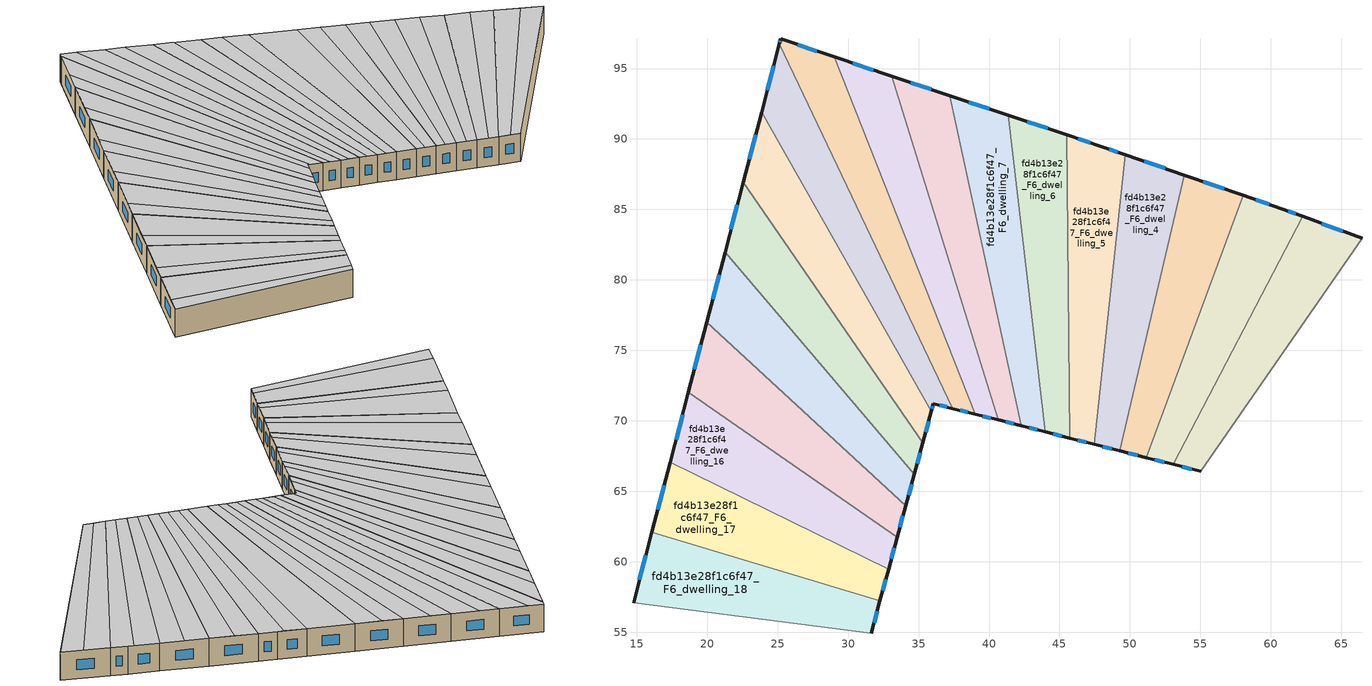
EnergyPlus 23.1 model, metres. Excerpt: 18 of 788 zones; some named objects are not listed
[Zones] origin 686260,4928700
fd4b13e28f1c6f47_F6_dwelling_1
 floor to fd4b13e28f1c6f47_F5_dwelling_1 (EU_floor_Construction): 66.47,82.96 55.04,66.4 53.07,66.91 62.26,84.5 z18
 wall outside (EU_wall_Construction): 53.07,66.91 55.04,66.4 / 66.47,82.96 62.26,84.5 z18:21
 wall to fd4b13e28f1c6f47_F6_dwelling_0 (EU_wall_Construction): 55.04,66.4 66.47,82.96 z18:21
 wall to fd4b13e28f1c6f47_F6_dwelling_2 (EU_wall_Construction): 62.26,84.5 53.07,66.91 z18:21
 window (EU_Window_Construction): 53.71,66.74 54.4,66.57 / 65.11,83.46 63.63,84 z18.97:20.03
 ceiling to fd4b13e28f1c6f47_F7_dwelling_13 (EU_floor_Construction): 54.1,66.64 64.49,83.68 62.26,84.5 53.07,66.91 z21
 ceiling to fd4b13e28f1c6f47_F7_dwelling_12 (EU_floor_Construction): 55.04,66.4 66.47,82.96 64.49,83.68 54.1,66.64 z21
fd4b13e28f1c6f47_F6_dwelling_10
 floor to fd4b13e28f1c6f47_F5_dwelling_10 (EU_floor_Construction): 29.01,95.83 39.02,70.47 37.43,70.87 25.12,96.76 25.21,97.1 z18
 wall outside (EU_wall_Construction): 37.43,70.87 39.02,70.47 / 29.01,95.83 25.21,97.1 25.12,96.76 z18:21
 wall to fd4b13e28f1c6f47_F6_dwelling_9 (EU_wall_Construction): 39.02,70.47 29.01,95.83 z18:21
 wall to fd4b13e28f1c6f47_F6_dwelling_11 (EU_wall_Construction): 25.12,96.76 37.43,70.87 z18:21
 window (EU_Window_Construction): 37.94,70.74 38.5,70.6 / 25.18,96.99 25.15,96.87 / 27.78,96.24 26.44,96.69 z18.97:20.03
 ceiling to fd4b13e28f1c6f47_F7_dwelling_21 (EU_floor_Construction): 39.02,70.47 29.01,95.82 26.56,96.64 38.06,70.71 z21
 ceiling to fd4b13e28f1c6f47_F7_dwelling_22 (EU_floor_Construction): 38.06,70.71 26.56,96.64 25.21,97.1 25.12,96.76 37.43,70.87 z21
fd4b13e28f1c6f47_F6_dwelling_11
 floor to fd4b13e28f1c6f47_F5_dwelling_11 (EU_floor_Construction): 25.12,96.76 37.43,70.87 36.05,71.22 35.9,70.67 23.85,91.9 z18
 wall outside (EU_wall_Construction): 35.9,70.67 36.05,71.22 37.43,70.87 / 25.12,96.76 23.85,91.9 z18:21
 wall to fd4b13e28f1c6f47_F6_dwelling_12 (EU_wall_Construction): 23.85,91.9 35.9,70.67 z18:21
 window (EU_Window_Construction): 36.5,71.11 36.98,70.98 / 35.95,70.85 36,71.04 / 24.71,95.19 24.26,93.48 z18.97:20.03
 ceiling adiabatic (EU_roof_Construction): 37.43,70.87 25.12,96.76 24.35,93.83 36.34,71.15 z21
 ceiling to fd4b13e28f1c6f47_F7_dwelling_23 (EU_floor_Construction): 35.9,70.67 36.05,71.22 36.34,71.15 24.35,93.83 23.85,91.9 z21
fd4b13e28f1c6f47_F6_dwelling_12
 floor to fd4b13e28f1c6f47_F5_dwelling_12 (EU_floor_Construction): 23.85,91.9 35.9,70.67 35.3,68.45 22.56,86.94 z18
 wall outside (EU_wall_Construction): 35.3,68.45 35.9,70.67 / 23.85,91.9 22.56,86.94 z18:21
 wall to fd4b13e28f1c6f47_F6_dwelling_13 (EU_wall_Construction): 22.56,86.94 35.3,68.45 z18:21
 window (EU_Window_Construction): 35.49,69.17 35.71,69.95 / 23.43,90.29 22.98,88.55 z18.97:20.03
 ceiling to fd4b13e28f1c6f47_F7_dwelling_23 (EU_floor_Construction): 35.52,69.28 35.9,70.67 23.85,91.9 23.04,88.8 z21
 ceiling to fd4b13e28f1c6f47_F7_dwelling_24 (EU_floor_Construction): 35.3,68.45 35.52,69.28 23.04,88.8 22.56,86.94 z21
fd4b13e28f1c6f47_F6_dwelling_13
 floor to fd4b13e28f1c6f47_F5_dwelling_13 (EU_floor_Construction): 22.56,86.94 35.3,68.45 34.69,66.22 21.26,81.97 z18
 wall outside (EU_wall_Construction): 34.69,66.22 35.3,68.45 / 22.56,86.94 21.26,81.97 z18:21
 wall to fd4b13e28f1c6f47_F6_dwelling_14 (EU_wall_Construction): 21.26,81.97 34.69,66.22 z18:21
 window (EU_Window_Construction): 34.89,66.94 35.1,67.73 / 22.14,85.33 21.68,83.58 z18.97:20.03
 ceiling to fd4b13e28f1c6f47_F7_dwelling_24 (EU_floor_Construction): 34.91,67.03 35.3,68.45 22.56,86.94 21.73,83.77 z21
 ceiling to fd4b13e28f1c6f47_F7_dwelling_25 (EU_floor_Construction): 34.69,66.22 34.91,67.03 21.73,83.77 21.26,81.97 z21
fd4b13e28f1c6f47_F6_dwelling_14
 floor to fd4b13e28f1c6f47_F5_dwelling_14 (EU_floor_Construction): 21.26,81.97 34.69,66.22 34.09,63.98 19.96,77 z18
 wall outside (EU_wall_Construction): 34.09,63.98 34.69,66.22 / 21.26,81.97 19.96,77 z18:21
 wall to fd4b13e28f1c6f47_F6_dwelling_15 (EU_wall_Construction): 19.96,77 34.09,63.98 z18:21
 window (EU_Window_Construction): 34.29,64.7 34.5,65.49 / 20.84,80.36 20.38,78.62 z18.97:20.03
 ceiling to fd4b13e28f1c6f47_F7_dwelling_25 (EU_floor_Construction): 34.3,64.76 34.69,66.22 21.26,81.97 20.41,78.73 z21
 ceiling to fd4b13e28f1c6f47_F7_dwelling_26 (EU_floor_Construction): 34.09,63.98 34.3,64.76 20.41,78.73 19.96,77 z21
fd4b13e28f1c6f47_F6_dwelling_15
 floor to fd4b13e28f1c6f47_F5_dwelling_15 (EU_floor_Construction): 34.09,63.98 33.48,61.73 18.67,72.03 19.96,77 z18
 wall outside (EU_wall_Construction): 33.48,61.73 34.09,63.98 / 19.96,77 18.67,72.03 z18:21
 wall to fd4b13e28f1c6f47_F6_dwelling_16 (EU_wall_Construction): 18.67,72.03 33.48,61.73 z18:21
 window (EU_Window_Construction): 33.68,62.46 33.89,63.25 / 19.54,75.39 19.09,73.64 z18.97:20.03
 ceiling to fd4b13e28f1c6f47_F7_dwelling_26 (EU_floor_Construction): 33.68,62.48 34.09,63.98 19.96,77 19.1,73.69 z21
 ceiling to fd4b13e28f1c6f47_F7_dwelling_27 (EU_floor_Construction): 33.48,61.73 33.68,62.48 19.1,73.69 18.67,72.03 z21
fd4b13e28f1c6f47_F6_dwelling_16
 floor to fd4b13e28f1c6f47_F5_dwelling_16 (EU_floor_Construction): 33.48,61.73 32.87,59.47 17.37,67.05 18.67,72.03 z18
 wall outside (EU_wall_Construction): 32.87,59.47 33.48,61.73 / 18.67,72.03 17.37,67.05 z18:21
 wall to fd4b13e28f1c6f47_F6_dwelling_17 (EU_wall_Construction): 17.37,67.05 32.87,59.47 z18:21
 window (EU_Window_Construction): 33.07,60.21 33.28,61 / 18.24,70.42 17.79,68.67 z18.97:20.03
 ceiling to fd4b13e28f1c6f47_F7_dwelling_27 (EU_floor_Construction): 33.06,60.2 33.48,61.73 18.67,72.03 17.78,68.64 z21
 ceiling to fd4b13e28f1c6f47_F7_dwelling_28 (EU_floor_Construction): 32.87,59.47 33.06,60.2 17.78,68.64 17.37,67.05 z21
fd4b13e28f1c6f47_F6_dwelling_17
 floor to fd4b13e28f1c6f47_F5_dwelling_17 (EU_floor_Construction): 32.87,59.47 32.26,57.21 16.06,62.08 17.37,67.05 z18
 wall outside (EU_wall_Construction): 32.26,57.21 32.87,59.47 / 17.37,67.05 16.06,62.08 z18:21
 wall to fd4b13e28f1c6f47_F6_dwelling_18 (EU_wall_Construction): 16.06,62.08 32.26,57.21 z18:21
 window (EU_Window_Construction): 32.46,57.94 32.67,58.74 / 16.94,65.44 16.49,63.69 z18.97:20.03
 ceiling to fd4b13e28f1c6f47_F7_dwelling_29 (EU_floor_Construction): 32.26,57.21 32.44,57.9 16.46,63.59 16.06,62.08 z21
 ceiling adiabatic (EU_roof_Construction): 32.26,57.21 32.87,59.47 17.37,67.05 16.46,63.59 32.44,57.9 z21
fd4b13e28f1c6f47_F6_dwelling_18
 floor to fd4b13e28f1c6f47_F5_dwelling_18 (EU_floor_Construction): 32.26,57.21 31.64,54.94 14.77,57.09 16.06,62.08 z18
 wall outside (EU_wall_Construction): 31.64,54.94 32.26,57.21 / 16.06,62.08 14.77,57.09 z18:21
 wall to fd4b13e28f1c6f47_F6_dwelling_19 (EU_wall_Construction): 14.77,57.09 31.64,54.94 z18:21
 window (EU_Window_Construction): 31.84,55.67 32.06,56.47 / 15.64,60.46 15.19,58.71 z18.97:20.03
 ceiling to fd4b13e28f1c6f47_F7_dwelling_29 (EU_floor_Construction): 31.82,55.6 32.26,57.21 16.06,62.08 15.14,58.54 z21
 ceiling to fd4b13e28f1c6f47_F7_dwelling_30 (EU_floor_Construction): 31.64,54.94 31.82,55.6 15.14,58.54 14.77,57.09 z21
fd4b13e28f1c6f47_F6_dwelling_2
 floor to fd4b13e28f1c6f47_F5_dwelling_2 (EU_floor_Construction): 62.26,84.5 53.07,66.91 51.16,67.39 58.05,85.99 60.75,85.06 z18
 wall outside (EU_wall_Construction): 51.16,67.39 53.07,66.91 / 62.26,84.5 60.75,85.06 58.05,85.99 z18:21
 wall to fd4b13e28f1c6f47_F6_dwelling_3 (EU_wall_Construction): 58.05,85.99 51.16,67.39 z18:21
 window (EU_Window_Construction): 51.78,67.23 52.45,67.06 / 59.87,85.36 58.93,85.69 / 61.77,84.68 61.24,84.88 z18.97:20.03
 ceiling to fd4b13e28f1c6f47_F7_dwelling_14 (EU_floor_Construction): 52.13,67.14 60.23,85.24 58.05,85.99 51.16,67.39 z21
 ceiling to fd4b13e28f1c6f47_F7_dwelling_13 (EU_floor_Construction): 53.07,66.91 62.26,84.5 60.75,85.06 60.23,85.24 52.13,67.14 z21
fd4b13e28f1c6f47_F6_dwelling_3
 floor to fd4b13e28f1c6f47_F5_dwelling_3 (EU_floor_Construction): 58.05,85.99 51.16,67.39 49.3,67.86 53.85,87.44 z18
 wall outside (EU_wall_Construction): 49.3,67.86 51.16,67.39 / 58.05,85.99 53.85,87.44 z18:21
 wall to fd4b13e28f1c6f47_F6_dwelling_4 (EU_wall_Construction): 53.85,87.44 49.3,67.86 z18:21
 window (EU_Window_Construction): 49.9,67.71 50.55,67.54 / 56.69,86.46 55.21,86.97 z18.97:20.03
 ceiling to fd4b13e28f1c6f47_F7_dwelling_14 (EU_floor_Construction): 51.16,67.39 58.05,85.99 55.96,86.71 50.22,67.63 z21
 ceiling to fd4b13e28f1c6f47_F7_dwelling_15 (EU_floor_Construction): 50.22,67.63 55.96,86.71 53.85,87.44 49.3,67.86 z21
fd4b13e28f1c6f47_F6_dwelling_4
 floor to fd4b13e28f1c6f47_F5_dwelling_4 (EU_floor_Construction): 53.85,87.44 49.3,67.86 47.48,68.32 49.67,88.88 z18
 wall outside (EU_wall_Construction): 47.48,68.32 49.3,67.86 / 53.85,87.44 49.67,88.88 z18:21
 wall to fd4b13e28f1c6f47_F6_dwelling_5 (EU_wall_Construction): 49.67,88.88 47.48,68.32 z18:21
 window (EU_Window_Construction): 48.07,68.17 48.71,68.01 / 52.49,87.91 51.03,88.42 z18.97:20.03
 ceiling to fd4b13e28f1c6f47_F7_dwelling_15 (EU_floor_Construction): 49.3,67.86 53.85,87.44 51.71,88.18 48.36,68.1 z21
 ceiling to fd4b13e28f1c6f47_F7_dwelling_16 (EU_floor_Construction): 48.36,68.1 51.71,88.18 49.67,88.88 47.48,68.32 z21
fd4b13e28f1c6f47_F6_dwelling_5
 floor to fd4b13e28f1c6f47_F5_dwelling_5 (EU_floor_Construction): 49.67,88.88 47.48,68.32 45.71,68.77 45.51,90.3 48.01,89.46 z18
 wall outside (EU_wall_Construction): 45.71,68.77 47.48,68.32 / 49.67,88.88 48.01,89.46 45.51,90.3 z18:21
 wall to fd4b13e28f1c6f47_F6_dwelling_6 (EU_wall_Construction): 45.51,90.3 45.71,68.77 z18:21
 window (EU_Window_Construction): 46.29,68.62 46.91,68.47 / 47.2,89.73 46.32,90.03 / 49.13,89.07 48.55,89.27 z18.97:20.03
 ceiling to fd4b13e28f1c6f47_F7_dwelling_16 (EU_floor_Construction): 47.48,68.32 49.67,88.88 48.01,89.46 47.47,89.64 46.55,68.56 z21
 ceiling to fd4b13e28f1c6f47_F7_dwelling_17 (EU_floor_Construction): 46.55,68.56 47.47,89.64 45.51,90.3 45.71,68.77 z21
fd4b13e28f1c6f47_F6_dwelling_6
 floor to fd4b13e28f1c6f47_F5_dwelling_6 (EU_floor_Construction): 45.51,90.3 45.71,68.77 43.98,69.21 41.36,91.69 z18
 wall outside (EU_wall_Construction): 43.98,69.21 45.71,68.77 / 45.51,90.3 41.36,91.69 z18:21
 wall to fd4b13e28f1c6f47_F6_dwelling_7 (EU_wall_Construction): 41.36,91.69 43.98,69.21 z18:21
 window (EU_Window_Construction): 44.55,69.07 45.15,68.91 / 44.16,90.75 42.7,91.24 z18.97:20.03
 ceiling adiabatic (EU_roof_Construction): 45.71,68.77 45.51,90.3 41.36,91.69 43.98,69.21 z21
fd4b13e28f1c6f47_F6_dwelling_7
 floor to fd4b13e28f1c6f47_F5_dwelling_7 (EU_floor_Construction): 41.36,91.69 43.98,69.21 42.29,69.64 37.23,93.07 z18
 wall outside (EU_wall_Construction): 42.29,69.64 43.98,69.21 / 41.36,91.69 37.23,93.07 z18:21
 wall to fd4b13e28f1c6f47_F6_dwelling_8 (EU_wall_Construction): 37.23,93.07 42.29,69.64 z18:21
 window (EU_Window_Construction): 42.84,69.5 43.44,69.35 / 40.02,92.14 38.57,92.62 z18.97:20.03
 ceiling to fd4b13e28f1c6f47_F7_dwelling_18 (EU_floor_Construction): 43.98,69.21 41.36,91.69 39.06,92.46 43.04,69.45 z21
 ceiling to fd4b13e28f1c6f47_F7_dwelling_19 (EU_floor_Construction): 43.04,69.45 39.06,92.45 37.23,93.07 42.29,69.64 z21
fd4b13e28f1c6f47_F6_dwelling_8
 floor to fd4b13e28f1c6f47_F5_dwelling_8 (EU_floor_Construction): 37.23,93.07 42.29,69.64 40.64,70.06 33.11,94.45 z18
 wall outside (EU_wall_Construction): 40.64,70.06 42.29,69.64 / 37.23,93.07 33.11,94.45 z18:21
 wall to fd4b13e28f1c6f47_F6_dwelling_9 (EU_wall_Construction): 33.11,94.45 40.64,70.06 z18:21
 window (EU_Window_Construction): 41.17,69.92 41.76,69.77 / 35.89,93.52 34.44,94 z18.97:20.03
 ceiling to fd4b13e28f1c6f47_F7_dwelling_20 (EU_floor_Construction): 41.35,69.88 34.88,93.86 33.11,94.45 40.64,70.06 z21
 ceiling adiabatic (EU_roof_Construction): 42.29,69.64 37.23,93.07 33.11,94.45 34.88,93.86 41.35,69.88 z21
fd4b13e28f1c6f47_F6_dwelling_9
 floor to fd4b13e28f1c6f47_F5_dwelling_9 (EU_floor_Construction): 33.11,94.45 40.64,70.06 39.02,70.47 29.01,95.83 z18
 wall outside (EU_wall_Construction): 39.02,70.47 40.64,70.06 / 33.11,94.45 29.01,95.83 z18:21
 window (EU_Window_Construction): 39.54,70.33 40.11,70.19 / 31.78,94.9 30.34,95.38 z18.97:20.03
 ceiling to fd4b13e28f1c6f47_F7_dwelling_20 (EU_floor_Construction): 40.64,70.06 33.11,94.45 30.72,95.25 39.69,70.3 z21
 ceiling to fd4b13e28f1c6f47_F7_dwelling_21 (EU_floor_Construction): 39.69,70.3 30.72,95.25 29.01,95.82 39.02,70.47 z21
[Building]
EU S2 Campaign: North Axis=0; Terrain=City; Solar Distribution=FullExterior
[Site:Location]
Bologna: Latitude=44.5; Longitude=11.25; Time Zone=1; Elevation=37
[SizingPeriod:WeatherFileDays]
AnnualSizingPeriod: Begin Month=1; Begin Day of Month=1; End Month=12; End Day of Month=31; Day of Week for Start Day=Monday; Use Weather File Daylight Saving Period=No; Use Weather File Rain and Snow Indicators=No
[MATERIAL]
EU_InternalMass_Material: Roughness=MediumRough; Thickness=0.1; Conductivity=1; Density=1800; Specific Heat=900; Thermal Absorptance=0.9; Solar Absorptance=0.7; Visible Absorptance=0.7
[MATERIAL:NOMASS] Roughness=MediumRough; Thermal Absorptance=0.9; Solar Absorptance=0.7; Visible Absorptance=0.7
Name | Thermal Resistance
EU_wall_NoMass | 0.779417
EU_roof_NoMass | 0.435466
EU_floor_NoMass | 0.588222
[WINDOWMATERIAL:SIMPLEGLAZINGSYSTEM]
EU_Window_SimpleGlazing: UFactor=5.16242; Solar Heat Gain Coefficient=0.85; Visible Transmittance=0.85
[CONSTRUCTION]
EU_wall_Construction: EU_wall_NoMass
EU_roof_Construction: EU_roof_NoMass
EU_floor_Construction: EU_floor_NoMass
EU_Window_Construction: EU_Window_SimpleGlazing
EU_InternalMass_Construction: EU_InternalMass_Material
[ZONE] Type=1; Multiplier=1; Ceiling Height=autocalculate; Floor Area=autocalculate; Part of Total Floor Area=Yes
Name | Volume
fd4b13e28f1c6f47_F6_dwelling_1 | 190.083
fd4b13e28f1c6f47_F6_dwelling_10 | 190.089
fd4b13e28f1c6f47_F6_dwelling_11 | 190.108
fd4b13e28f1c6f47_F6_dwelling_12 | 190.07
fd4b13e28f1c6f47_F6_dwelling_13 | 190.031
fd4b13e28f1c6f47_F6_dwelling_14 | 190.113
fd4b13e28f1c6f47_F6_dwelling_15 | 190.048
fd4b13e28f1c6f47_F6_dwelling_16 | 190.142
fd4b13e28f1c6f47_F6_dwelling_17 | 190.072
fd4b13e28f1c6f47_F6_dwelling_18 | 190.05
fd4b13e28f1c6f47_F6_dwelling_2 | 190.069
fd4b13e28f1c6f47_F6_dwelling_3 | 190.104
fd4b13e28f1c6f47_F6_dwelling_4 | 190.057
fd4b13e28f1c6f47_F6_dwelling_5 | 190.127
fd4b13e28f1c6f47_F6_dwelling_6 | 190.055
fd4b13e28f1c6f47_F6_dwelling_7 | 190.094
fd4b13e28f1c6f47_F6_dwelling_8 | 190.052
fd4b13e28f1c6f47_F6_dwelling_9 | 190.09
[INTERNALMASS] Construction=EU_InternalMass_Construction
Name | Zone or ZoneList | Surface Area
fd4b13e28f1c6f47_F6_dwelling_1_EU_InternalMass | fd4b13e28f1c6f47_F6_dwelling_1 | 63.3608
fd4b13e28f1c6f47_F6_dwelling_2_EU_InternalMass | fd4b13e28f1c6f47_F6_dwelling_2 | 63.3564
fd4b13e28f1c6f47_F6_dwelling_3_EU_InternalMass | fd4b13e28f1c6f47_F6_dwelling_3 | 63.3679
fd4b13e28f1c6f47_F6_dwelling_4_EU_InternalMass | fd4b13e28f1c6f47_F6_dwelling_4 | 63.352
fd4b13e28f1c6f47_F6_dwelling_5_EU_InternalMass | fd4b13e28f1c6f47_F6_dwelling_5 | 63.376
fd4b13e28f1c6f47_F6_dwelling_6_EU_InternalMass | fd4b13e28f1c6f47_F6_dwelling_6 | 63.3517
fd4b13e28f1c6f47_F6_dwelling_7_EU_InternalMass | fd4b13e28f1c6f47_F6_dwelling_7 | 63.3649
fd4b13e28f1c6f47_F6_dwelling_8_EU_InternalMass | fd4b13e28f1c6f47_F6_dwelling_8 | 63.3505
fd4b13e28f1c6f47_F6_dwelling_9_EU_InternalMass | fd4b13e28f1c6f47_F6_dwelling_9 | 63.3631
fd4b13e28f1c6f47_F6_dwelling_10_EU_InternalMass | fd4b13e28f1c6f47_F6_dwelling_10 | 63.3629
fd4b13e28f1c6f47_F6_dwelling_11_EU_InternalMass | fd4b13e28f1c6f47_F6_dwelling_11 | 63.3694
fd4b13e28f1c6f47_F6_dwelling_12_EU_InternalMass | fd4b13e28f1c6f47_F6_dwelling_12 | 63.3569
fd4b13e28f1c6f47_F6_dwelling_13_EU_InternalMass | fd4b13e28f1c6f47_F6_dwelling_13 | 63.3437
fd4b13e28f1c6f47_F6_dwelling_14_EU_InternalMass | fd4b13e28f1c6f47_F6_dwelling_14 | 63.3707
fd4b13e28f1c6f47_F6_dwelling_15_EU_InternalMass | fd4b13e28f1c6f47_F6_dwelling_15 | 63.3493
fd4b13e28f1c6f47_F6_dwelling_16_EU_InternalMass | fd4b13e28f1c6f47_F6_dwelling_16 | 63.3804
fd4b13e28f1c6f47_F6_dwelling_17_EU_InternalMass | fd4b13e28f1c6f47_F6_dwelling_17 | 63.3578
fd4b13e28f1c6f47_F6_dwelling_18_EU_InternalMass | fd4b13e28f1c6f47_F6_dwelling_18 | 63.3498
[OTHEREQUIPMENT] Fuel Type=Electricity; Design Level Calculation Method=Watts/Area; Power per Zone Floor Area=1; Fraction Latent=0; Fraction Radiant=0; Fraction Lost=0; Carbon Dioxide Generation Rate=0; EndUse Subcategory=EU_Step8_InternalGains
Name | Zone or ZoneList or Space or SpaceList | Schedule
EU_Step8_InternalGain_fd4b13e28f1c6f47_F6_dwelling_1_f000 | fd4b13e28f1c6f47_F6_dwelling_1 | EU_Step8_GainSchedule_fd4b13e28f1c6f47_F6_dwelling_1_f000
EU_Step8_InternalGain_fd4b13e28f1c6f47_F6_dwelling_2_f000 | fd4b13e28f1c6f47_F6_dwelling_2 | EU_Step8_GainSchedule_fd4b13e28f1c6f47_F6_dwelling_2_f000
EU_Step8_InternalGain_fd4b13e28f1c6f47_F6_dwelling_3_f000 | fd4b13e28f1c6f47_F6_dwelling_3 | EU_Step8_GainSchedule_fd4b13e28f1c6f47_F6_dwelling_3_f000
EU_Step8_InternalGain_fd4b13e28f1c6f47_F6_dwelling_4_f000 | fd4b13e28f1c6f47_F6_dwelling_4 | EU_Step8_GainSchedule_fd4b13e28f1c6f47_F6_dwelling_4_f000
EU_Step8_InternalGain_fd4b13e28f1c6f47_F6_dwelling_5_f000 | fd4b13e28f1c6f47_F6_dwelling_5 | EU_Step8_GainSchedule_fd4b13e28f1c6f47_F6_dwelling_5_f000
EU_Step8_InternalGain_fd4b13e28f1c6f47_F6_dwelling_6_f000 | fd4b13e28f1c6f47_F6_dwelling_6 | EU_Step8_GainSchedule_fd4b13e28f1c6f47_F6_dwelling_6_f000
EU_Step8_InternalGain_fd4b13e28f1c6f47_F6_dwelling_7_f000 | fd4b13e28f1c6f47_F6_dwelling_7 | EU_Step8_GainSchedule_fd4b13e28f1c6f47_F6_dwelling_7_f000
EU_Step8_InternalGain_fd4b13e28f1c6f47_F6_dwelling_8_f000 | fd4b13e28f1c6f47_F6_dwelling_8 | EU_Step8_GainSchedule_fd4b13e28f1c6f47_F6_dwelling_8_f000
EU_Step8_InternalGain_fd4b13e28f1c6f47_F6_dwelling_9_f000 | fd4b13e28f1c6f47_F6_dwelling_9 | EU_Step8_GainSchedule_fd4b13e28f1c6f47_F6_dwelling_9_f000
EU_Step8_InternalGain_fd4b13e28f1c6f47_F6_dwelling_10_f000 | fd4b13e28f1c6f47_F6_dwelling_10 | EU_Step8_GainSchedule_fd4b13e28f1c6f47_F6_dwelling_10_f000
EU_Step8_InternalGain_fd4b13e28f1c6f47_F6_dwelling_11_f000 | fd4b13e28f1c6f47_F6_dwelling_11 | EU_Step8_GainSchedule_fd4b13e28f1c6f47_F6_dwelling_11_f000
EU_Step8_InternalGain_fd4b13e28f1c6f47_F6_dwelling_12_f000 | fd4b13e28f1c6f47_F6_dwelling_12 | EU_Step8_GainSchedule_fd4b13e28f1c6f47_F6_dwelling_12_f000
EU_Step8_InternalGain_fd4b13e28f1c6f47_F6_dwelling_13_f000 | fd4b13e28f1c6f47_F6_dwelling_13 | EU_Step8_GainSchedule_fd4b13e28f1c6f47_F6_dwelling_13_f000
EU_Step8_InternalGain_fd4b13e28f1c6f47_F6_dwelling_14_f000 | fd4b13e28f1c6f47_F6_dwelling_14 | EU_Step8_GainSchedule_fd4b13e28f1c6f47_F6_dwelling_14_f000
EU_Step8_InternalGain_fd4b13e28f1c6f47_F6_dwelling_15_f000 | fd4b13e28f1c6f47_F6_dwelling_15 | EU_Step8_GainSchedule_fd4b13e28f1c6f47_F6_dwelling_15_f000
EU_Step8_InternalGain_fd4b13e28f1c6f47_F6_dwelling_16_f000 | fd4b13e28f1c6f47_F6_dwelling_16 | EU_Step8_GainSchedule_fd4b13e28f1c6f47_F6_dwelling_16_f000
EU_Step8_InternalGain_fd4b13e28f1c6f47_F6_dwelling_17_f000 | fd4b13e28f1c6f47_F6_dwelling_17 | EU_Step8_GainSchedule_fd4b13e28f1c6f47_F6_dwelling_17_f000
EU_Step8_InternalGain_fd4b13e28f1c6f47_F6_dwelling_18_f000 | fd4b13e28f1c6f47_F6_dwelling_18 | EU_Step8_GainSchedule_fd4b13e28f1c6f47_F6_dwelling_18_f000
[ZONEVENTILATION:DESIGNFLOWRATE] Schedule=EU_AlwaysOn; Design Flow Rate Calculation Method=AirChanges/Hour; Air Changes per Hour=0.712058; Ventilation Type=Natural; Fan Pressure Rise=0; Fan Total Efficiency=1; Constant Term Coefficient=1; Temperature Term Coefficient=0; Velocity Term Coefficient=0; Velocity Squared Term Coefficient=0; Minimum Indoor Temperature=-100; Maximum Indoor Temperature=100; Delta Temperature=-100; Minimum Outdoor Temperature=-100; Maximum Outdoor Temperature=100; Maximum Wind Speed=40
Name | Zone or ZoneList or Space or SpaceList
EU_ConstantAir_fd4b13e28f1c6f47_F6_dwelling_1 | fd4b13e28f1c6f47_F6_dwelling_1
EU_ConstantAir_fd4b13e28f1c6f47_F6_dwelling_2 | fd4b13e28f1c6f47_F6_dwelling_2
EU_ConstantAir_fd4b13e28f1c6f47_F6_dwelling_3 | fd4b13e28f1c6f47_F6_dwelling_3
EU_ConstantAir_fd4b13e28f1c6f47_F6_dwelling_4 | fd4b13e28f1c6f47_F6_dwelling_4
EU_ConstantAir_fd4b13e28f1c6f47_F6_dwelling_5 | fd4b13e28f1c6f47_F6_dwelling_5
EU_ConstantAir_fd4b13e28f1c6f47_F6_dwelling_6 | fd4b13e28f1c6f47_F6_dwelling_6
EU_ConstantAir_fd4b13e28f1c6f47_F6_dwelling_7 | fd4b13e28f1c6f47_F6_dwelling_7
EU_ConstantAir_fd4b13e28f1c6f47_F6_dwelling_8 | fd4b13e28f1c6f47_F6_dwelling_8
EU_ConstantAir_fd4b13e28f1c6f47_F6_dwelling_9 | fd4b13e28f1c6f47_F6_dwelling_9
EU_ConstantAir_fd4b13e28f1c6f47_F6_dwelling_10 | fd4b13e28f1c6f47_F6_dwelling_10
EU_ConstantAir_fd4b13e28f1c6f47_F6_dwelling_11 | fd4b13e28f1c6f47_F6_dwelling_11
EU_ConstantAir_fd4b13e28f1c6f47_F6_dwelling_12 | fd4b13e28f1c6f47_F6_dwelling_12
EU_ConstantAir_fd4b13e28f1c6f47_F6_dwelling_13 | fd4b13e28f1c6f47_F6_dwelling_13
EU_ConstantAir_fd4b13e28f1c6f47_F6_dwelling_14 | fd4b13e28f1c6f47_F6_dwelling_14
EU_ConstantAir_fd4b13e28f1c6f47_F6_dwelling_15 | fd4b13e28f1c6f47_F6_dwelling_15
EU_ConstantAir_fd4b13e28f1c6f47_F6_dwelling_16 | fd4b13e28f1c6f47_F6_dwelling_16
EU_ConstantAir_fd4b13e28f1c6f47_F6_dwelling_17 | fd4b13e28f1c6f47_F6_dwelling_17
EU_ConstantAir_fd4b13e28f1c6f47_F6_dwelling_18 | fd4b13e28f1c6f47_F6_dwelling_18
[HVACTEMPLATE:ZONE:IDEALLOADSAIRSYSTEM] System Availability Schedule=EU_AlwaysOn; Maximum Heating Supply Air Temperature=50; Minimum Cooling Supply Air Temperature=13; Maximum Heating Supply Air Humidity Ratio=0.0156; Minimum Cooling Supply Air Humidity Ratio=0.0077; Heating Limit=NoLimit; Cooling Limit=NoLimit; Heating Availability Schedule=EU_AlwaysOn; Cooling Availability Schedule=EU_CoolingOff; Dehumidification Control Type=ConstantSensibleHeatRatio; Cooling Sensible Heat Ratio=0.7; Dehumidification Setpoint=60; Humidification Control Type=None; Humidification Setpoint=30; Outdoor Air Method=None; Outdoor Air Flow Rate per Person=0.00944; Outdoor Air Flow Rate per Zone Floor Area=0; Outdoor Air Flow Rate per Zone=0; Demand Controlled Ventilation Type=None; Outdoor Air Economizer Type=NoEconomizer; Heat Recovery Type=None; Sensible Heat Recovery Effectiveness=0.7; Latent Heat Recovery Effectiveness=0.65
Name | Template Thermostat
fd4b13e28f1c6f47_F6_dwelling_1 | EU_HeatOnly_fd4b13e28f1c6f47_F6_dwelling_1
fd4b13e28f1c6f47_F6_dwelling_2 | EU_HeatOnly_fd4b13e28f1c6f47_F6_dwelling_2
fd4b13e28f1c6f47_F6_dwelling_3 | EU_HeatOnly_fd4b13e28f1c6f47_F6_dwelling_3
fd4b13e28f1c6f47_F6_dwelling_4 | EU_HeatOnly_fd4b13e28f1c6f47_F6_dwelling_4
fd4b13e28f1c6f47_F6_dwelling_5 | EU_HeatOnly_fd4b13e28f1c6f47_F6_dwelling_5
fd4b13e28f1c6f47_F6_dwelling_6 | EU_HeatOnly_fd4b13e28f1c6f47_F6_dwelling_6
fd4b13e28f1c6f47_F6_dwelling_7 | EU_HeatOnly_fd4b13e28f1c6f47_F6_dwelling_7
fd4b13e28f1c6f47_F6_dwelling_8 | EU_HeatOnly_fd4b13e28f1c6f47_F6_dwelling_8
fd4b13e28f1c6f47_F6_dwelling_9 | EU_HeatOnly_fd4b13e28f1c6f47_F6_dwelling_9
fd4b13e28f1c6f47_F6_dwelling_10 | EU_HeatOnly_fd4b13e28f1c6f47_F6_dwelling_10
fd4b13e28f1c6f47_F6_dwelling_11 | EU_HeatOnly_fd4b13e28f1c6f47_F6_dwelling_11
fd4b13e28f1c6f47_F6_dwelling_12 | EU_HeatOnly_fd4b13e28f1c6f47_F6_dwelling_12
fd4b13e28f1c6f47_F6_dwelling_13 | EU_HeatOnly_fd4b13e28f1c6f47_F6_dwelling_13
fd4b13e28f1c6f47_F6_dwelling_14 | EU_HeatOnly_fd4b13e28f1c6f47_F6_dwelling_14
fd4b13e28f1c6f47_F6_dwelling_15 | EU_HeatOnly_fd4b13e28f1c6f47_F6_dwelling_15
fd4b13e28f1c6f47_F6_dwelling_16 | EU_HeatOnly_fd4b13e28f1c6f47_F6_dwelling_16
fd4b13e28f1c6f47_F6_dwelling_17 | EU_HeatOnly_fd4b13e28f1c6f47_F6_dwelling_17
fd4b13e28f1c6f47_F6_dwelling_18 | EU_HeatOnly_fd4b13e28f1c6f47_F6_dwelling_18
[SIZING:ZONE] Zone Cooling Design Supply Air Temperature Input Method=SupplyAirTemperature; Zone Cooling Design Supply Air Temperature=13; Zone Heating Design Supply Air Temperature Input Method=SupplyAirTemperature; Zone Heating Design Supply Air Temperature=50; Zone Cooling Design Supply Air Humidity Ratio=0.008; Zone Heating Design Supply Air Humidity Ratio=0.008; Cooling Design Air Flow Method=DesignDay; Cooling Design Air Flow Rate=0; Cooling Minimum Air Flow per Zone Floor Area=0.000762; Cooling Minimum Air Flow=0; Cooling Minimum Air Flow Fraction=0.2; Heating Design Air Flow Method=DesignDay; Heating Design Air Flow Rate=0; Heating Maximum Air Flow per Zone Floor Area=0.002032; Heating Maximum Air Flow=0.141576; Heating Maximum Air Flow Fraction=0.3; Account for Dedicated Outdoor Air System=No; Dedicated Outdoor Air System Control Strategy=NeutralSupplyAir; Dedicated Outdoor Air Low Setpoint Temperature for Design=autosize; Dedicated Outdoor Air High Setpoint Temperature for Design=autosize; Zone Load Sizing Method=Sensible Load Only No Latent Load; Zone Latent Cooling Design Supply Air Humidity Ratio Input Method=HumidityRatioDifference; Zone Cooling Design Supply Air Humidity Ratio Difference=0.005; Zone Latent Heating Design Supply Air Humidity Ratio Input Method=HumidityRatioDifference; Zone Humidification Design Supply Air Humidity Ratio Difference=0.005
fd4b13e28f1c6f47_F6_dwelling_1; fd4b13e28f1c6f47_F6_dwelling_2; fd4b13e28f1c6f47_F6_dwelling_3; fd4b13e28f1c6f47_F6_dwelling_4; fd4b13e28f1c6f47_F6_dwelling_5; fd4b13e28f1c6f47_F6_dwelling_6; fd4b13e28f1c6f47_F6_dwelling_7; fd4b13e28f1c6f47_F6_dwelling_8; fd4b13e28f1c6f47_F6_dwelling_9; fd4b13e28f1c6f47_F6_dwelling_10; fd4b13e28f1c6f47_F6_dwelling_11; fd4b13e28f1c6f47_F6_dwelling_12; fd4b13e28f1c6f47_F6_dwelling_13; fd4b13e28f1c6f47_F6_dwelling_14; fd4b13e28f1c6f47_F6_dwelling_15; fd4b13e28f1c6f47_F6_dwelling_16; fd4b13e28f1c6f47_F6_dwelling_17; fd4b13e28f1c6f47_F6_dwelling_18
[SCHEDULE:CONSTANT]
Name | Hourly Value
EU_AlwaysOn | 1
EU_CoolingOff | 0
[SCHEDULE:FILE] Column Number=1; Rows to Skip at Top=0; Number of Hours of Data=8760; Column Separator=Comma; Interpolate to Timestep=No; Minutes per Item=60; Adjust Schedule for Daylight Savings=Yes
Name | File
EU_Step8_GainSchedule_fd4b13e28f1c6f47_F6_dwelling_1_f000 | ../../schedules/fd4b13e28f1c6f47/fd4b13e28f1c6f47_F6_dwelling_1_f000_gain.csv
EU_Step8_GainSchedule_fd4b13e28f1c6f47_F6_dwelling_2_f000 | ../../schedules/fd4b13e28f1c6f47/fd4b13e28f1c6f47_F6_dwelling_2_f000_gain.csv
EU_Step8_GainSchedule_fd4b13e28f1c6f47_F6_dwelling_3_f000 | ../../schedules/fd4b13e28f1c6f47/fd4b13e28f1c6f47_F6_dwelling_3_f000_gain.csv
EU_Step8_GainSchedule_fd4b13e28f1c6f47_F6_dwelling_4_f000 | ../../schedules/fd4b13e28f1c6f47/fd4b13e28f1c6f47_F6_dwelling_4_f000_gain.csv
EU_Step8_GainSchedule_fd4b13e28f1c6f47_F6_dwelling_5_f000 | ../../schedules/fd4b13e28f1c6f47/fd4b13e28f1c6f47_F6_dwelling_5_f000_gain.csv
EU_Step8_GainSchedule_fd4b13e28f1c6f47_F6_dwelling_6_f000 | ../../schedules/fd4b13e28f1c6f47/fd4b13e28f1c6f47_F6_dwelling_6_f000_gain.csv
EU_Step8_GainSchedule_fd4b13e28f1c6f47_F6_dwelling_7_f000 | ../../schedules/fd4b13e28f1c6f47/fd4b13e28f1c6f47_F6_dwelling_7_f000_gain.csv
EU_Step8_GainSchedule_fd4b13e28f1c6f47_F6_dwelling_8_f000 | ../../schedules/fd4b13e28f1c6f47/fd4b13e28f1c6f47_F6_dwelling_8_f000_gain.csv
EU_Step8_GainSchedule_fd4b13e28f1c6f47_F6_dwelling_9_f000 | ../../schedules/fd4b13e28f1c6f47/fd4b13e28f1c6f47_F6_dwelling_9_f000_gain.csv
EU_Step8_GainSchedule_fd4b13e28f1c6f47_F6_dwelling_10_f000 | ../../schedules/fd4b13e28f1c6f47/fd4b13e28f1c6f47_F6_dwelling_10_f000_gain.csv
EU_Step8_GainSchedule_fd4b13e28f1c6f47_F6_dwelling_11_f000 | ../../schedules/fd4b13e28f1c6f47/fd4b13e28f1c6f47_F6_dwelling_11_f000_gain.csv
EU_Step8_GainSchedule_fd4b13e28f1c6f47_F6_dwelling_12_f000 | ../../schedules/fd4b13e28f1c6f47/fd4b13e28f1c6f47_F6_dwelling_12_f000_gain.csv
EU_Step8_GainSchedule_fd4b13e28f1c6f47_F6_dwelling_13_f000 | ../../schedules/fd4b13e28f1c6f47/fd4b13e28f1c6f47_F6_dwelling_13_f000_gain.csv
EU_Step8_GainSchedule_fd4b13e28f1c6f47_F6_dwelling_14_f000 | ../../schedules/fd4b13e28f1c6f47/fd4b13e28f1c6f47_F6_dwelling_14_f000_gain.csv
EU_Step8_GainSchedule_fd4b13e28f1c6f47_F6_dwelling_15_f000 | ../../schedules/fd4b13e28f1c6f47/fd4b13e28f1c6f47_F6_dwelling_15_f000_gain.csv
EU_Step8_GainSchedule_fd4b13e28f1c6f47_F6_dwelling_16_f000 | ../../schedules/fd4b13e28f1c6f47/fd4b13e28f1c6f47_F6_dwelling_16_f000_gain.csv
EU_Step8_GainSchedule_fd4b13e28f1c6f47_F6_dwelling_17_f000 | ../../schedules/fd4b13e28f1c6f47/fd4b13e28f1c6f47_F6_dwelling_17_f000_gain.csv
EU_Step8_GainSchedule_fd4b13e28f1c6f47_F6_dwelling_18_f000 | ../../schedules/fd4b13e28f1c6f47/fd4b13e28f1c6f47_F6_dwelling_18_f000_gain.csv
